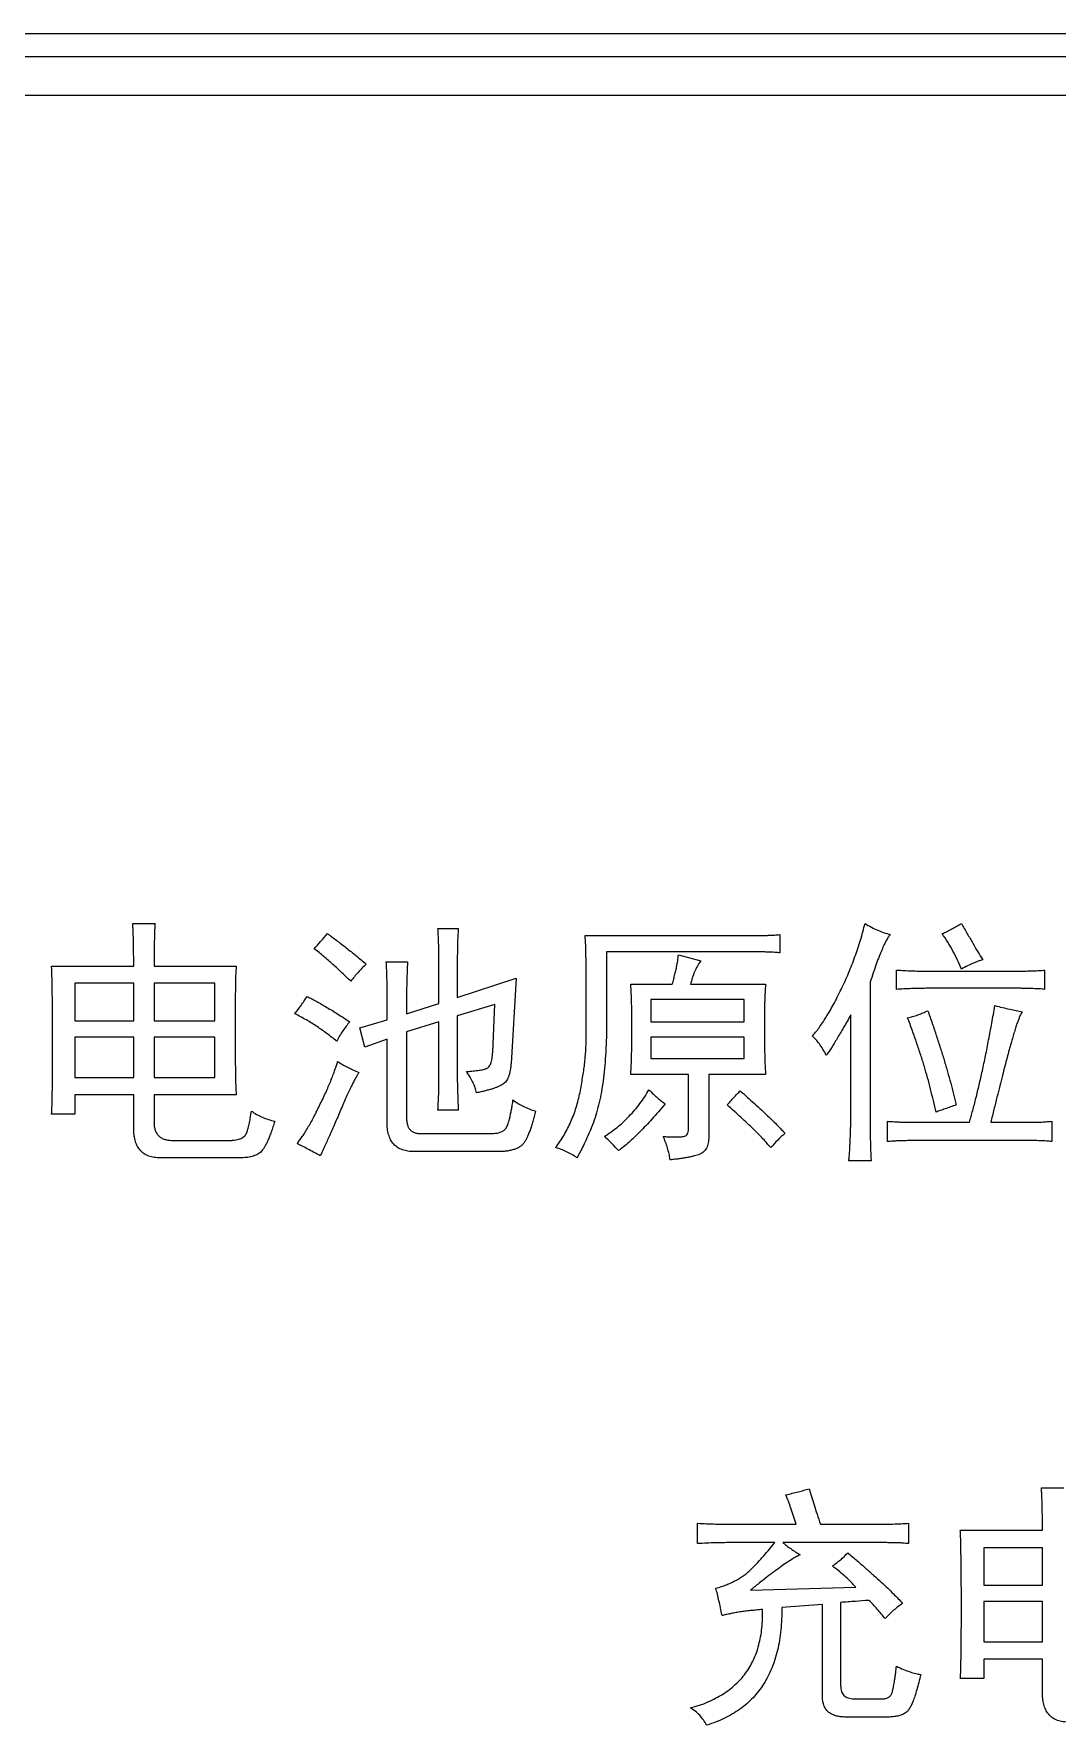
# Model space of a CAD drawing. Header units: millimetres. Extents: x 1359 to 3697, y -340 to 585.
# Drawn here: x 2844.2 to 2923.9, y 227.2 to 358.8 of the extents above; entities that cross this region are included whole.
import ezdxf

# ---------------------------------------------------------------- set-up
doc = ezdxf.new("R2010")
doc.units = ezdxf.units.MM

msp = doc.modelspace()

# ---------------------------------------------------------------- linework, layer by layer
at = {"color": 7, "linetype": 'Continuous', "lineweight": 25}
msp.add_line((3166.64, 358.83), (2708.38, 358.83), dxfattribs=at)
at = {"color": 1, "linetype": 'Continuous', "lineweight": 25}
for p, q in [((3155.71, 357.03), (2719.31, 357.03)), ((3155.71, 354.03), (2719.31, 354.03)), ((2851.93, 289.6), (2853.67, 289.6)), ((2875.69, 289.2), (2877.27, 289.2)), ((2887.14, 288.65), (2899.85, 288.65)), ((2902.3, 288.73), (2902.3, 287.31)), ((2899.85, 287.39), (2888.8, 287.39)), ((2888.8, 287.39), (2888.8, 280.68)), ((2894.4, 287.15), (2896.14, 286.68)), ((2845.61, 286.28), (2852.01, 286.28)), ((2853.59, 286.28), (2859.98, 286.28)), ((2871.67, 286.6), (2873.32, 286.6)), ((2875.77, 283.36), (2875.77, 286.6)), ((2877.19, 286.52), (2877.19, 283.84)), ((2887.22, 280.44), (2887.22, 286.2)), ((2911.38, 284.47), (2911.38, 285.97)), ((2913.67, 285.89), (2920.77, 285.89)), ((2922.9, 285.97), (2922.9, 284.47)), ((2852.01, 284.94), (2847.43, 284.94)), ((2847.43, 284.94), (2847.43, 282.02)), ((2852.01, 282.02), (2852.01, 284.94)), ((2858.32, 284.94), (2853.59, 284.94)), ((2853.59, 284.94), (2853.59, 282.02)), ((2858.32, 282.02), (2858.32, 284.94)), ((2877.19, 283.84), (2881.77, 285.34)), ((2881.77, 285.34), (2881.38, 278.7)), ((2890.69, 284.86), (2893.93, 284.86)), ((2895.35, 284.86), (2901.19, 284.86)), ((2909.32, 285.02), (2909.32, 274.99)), ((2920.69, 284.55), (2913.67, 284.55)), ((2871.74, 282.1), (2871.74, 283.99)), ((2873.24, 284.07), (2873.24, 282.57)), ((2873.24, 282.57), (2875.77, 283.36)), ((2880.11, 283.28), (2877.19, 282.42)), ((2879.96, 279.57), (2880.11, 283.28)), ((2899.53, 283.68), (2892.27, 283.68)), ((2892.27, 283.68), (2892.27, 281.94)), ((2899.53, 281.94), (2899.53, 283.68)), ((2847.43, 282.02), (2852.01, 282.02)), ((2853.59, 282.02), (2858.32, 282.02)), ((2869.61, 281.47), (2871.74, 282.1)), ((2875.77, 281.94), (2873.24, 281.15)), ((2875.77, 277.68), (2875.77, 281.94)), ((2877.19, 282.42), (2877.19, 277.68)), ((2890.77, 280.13), (2890.77, 282.73)), ((2892.27, 281.94), (2899.53, 281.94)), ((2901.11, 282.65), (2901.11, 280.2)), ((2907.82, 274.92), (2907.82, 282.49)), ((2852.01, 280.76), (2847.43, 280.76)), ((2847.43, 280.76), (2847.43, 277.6)), ((2852.01, 277.6), (2852.01, 280.76)), ((2858.32, 280.76), (2853.59, 280.76)), ((2853.59, 280.76), (2853.59, 277.6)), ((2858.32, 277.6), (2858.32, 280.76)), ((2870.01, 279.97), (2869.61, 281.47)), ((2871.74, 280.6), (2870.01, 279.97)), ((2871.74, 274.2), (2871.74, 280.6)), ((2873.24, 281.15), (2873.24, 274.44)), ((2899.53, 280.76), (2892.27, 280.76)), ((2892.27, 280.76), (2892.27, 279.1)), ((2899.53, 279.1), (2899.53, 280.76)), ((2892.27, 279.1), (2899.53, 279.1)), ((2895.19, 277.84), (2890.69, 277.84)), ((2895.19, 273.73), (2895.19, 277.84)), ((2901.19, 277.84), (2896.77, 277.84)), ((2896.77, 277.84), (2896.77, 273.02)), ((2847.43, 277.6), (2852.01, 277.6)), ((2853.59, 277.6), (2858.32, 277.6)), ((2852.01, 276.26), (2847.43, 276.26)), ((2847.43, 276.26), (2847.43, 274.76)), ((2852.01, 273.49), (2852.01, 276.26)), ((2859.98, 276.26), (2853.59, 276.26)), ((2853.59, 276.26), (2853.59, 274.13)), ((2847.43, 274.76), (2845.61, 274.76)), ((2877.27, 275.07), (2875.69, 275.07)), ((2910.67, 272.63), (2910.67, 274.2)), ((2913.19, 274.13), (2917.06, 274.13)), ((2918.72, 274.13), (2921.4, 274.13)), ((2923.46, 274.2), (2923.46, 272.63)), ((2855.09, 272.7), (2859.27, 272.7)), ((2874.67, 273.26), (2879.96, 273.26)), ((2921.4, 272.7), (2913.35, 272.7)), ((2860.38, 271.36), (2854.22, 271.36)), ((2880.27, 271.84), (2873.88, 271.84)), ((2909.4, 271.13), (2907.67, 271.13)), ((2922.67, 245.68), (2924.4, 245.68)), ((2895.9, 241.34), (2895.9, 242.92)), ((2898.67, 242.84), (2903.56, 242.84)), ((2905.46, 242.84), (2909.56, 242.84)), ((2912.32, 242.92), (2912.32, 241.34)), ((2916.35, 242.37), (2922.74, 242.37)), ((2901.9, 241.42), (2898.67, 241.42)), ((2909.64, 241.42), (2902.53, 241.42)), ((2922.74, 241.02), (2918.17, 241.02)), ((2918.17, 241.02), (2918.17, 238.1)), ((2922.74, 238.1), (2922.74, 241.02)), ((2900.01, 237.71), (2908.22, 237.94)), ((2918.17, 238.1), (2922.74, 238.1)), ((2905.61, 236.6), (2902.46, 236.37)), ((2905.61, 229.5), (2905.61, 236.6)), ((2907.03, 236.76), (2907.03, 230.29)), ((2922.74, 236.84), (2918.17, 236.84)), ((2918.17, 236.84), (2918.17, 233.68)), ((2922.74, 233.68), (2922.74, 236.84)), ((2918.17, 233.68), (2922.74, 233.68)), ((2918.17, 232.34), (2918.17, 230.84)), ((2922.74, 232.34), (2918.17, 232.34)), ((2922.74, 229.58), (2922.74, 232.34)), ((2918.17, 230.84), (2916.35, 230.84)), ((2908.06, 229.26), (2910.27, 229.26)), ((2910.74, 227.84), (2907.43, 227.84))]:
    msp.add_line(p, q, dxfattribs=at)
for points, knots in [([(2852.01, 286.28), (2852.01, 286.46), (2852.01, 286.79), (2852, 287.28), (2852, 287.74), (2851.99, 288.17), (2851.98, 288.57), (2851.97, 288.94), (2851.95, 289.28), (2851.93, 289.5), (2851.93, 289.6)], [0, 0, 0, 0, 0.156016, 0.303228, 0.441626, 0.571225, 0.692035, 0.803153, 0.906417, 1, 1, 1, 1]), ([(2853.67, 289.6), (2853.66, 289.51), (2853.65, 289.31), (2853.63, 289), (2853.62, 288.64), (2853.61, 288.24), (2853.6, 287.81), (2853.59, 287.34), (2853.59, 286.82), (2853.59, 286.47), (2853.59, 286.28)], [0, 0, 0, 0, 0.0830218, 0.1783616, 0.2859523, 0.4049958, 0.5354723, 0.6782728, 0.8334122, 1, 1, 1, 1]), ([(2904.82, 280.84), (2904.91, 280.93), (2905.1, 281.14), (2905.36, 281.49), (2905.63, 281.87), (2905.91, 282.31), (2906.19, 282.78), (2906.49, 283.3), (2906.78, 283.87), (2907.19, 284.68), (2907.66, 285.73), (2908.16, 287.01), (2908.59, 288.29), (2908.82, 289.17), (2908.93, 289.6)], [0, 0, 0, 0, 0.040588, 0.085029, 0.133688, 0.186417, 0.24303, 0.304245, 0.369822, 0.439547, 0.582327, 0.723025, 0.862022, 1, 1, 1, 1]), ([(2908.93, 289.6), (2909.1, 289.5), (2909.42, 289.3), (2909.92, 289.07), (2910.41, 288.87), (2910.74, 288.78), (2910.9, 288.73)], [0, 0, 0, 0, 0.271141, 0.526142, 0.768749, 1, 1, 1, 1]), ([(2914.93, 288.81), (2915.06, 288.86), (2915.32, 288.97), (2915.7, 289.17), (2916.07, 289.37), (2916.31, 289.52), (2916.43, 289.6)], [0, 0, 0, 0, 0.2491795, 0.4994692, 0.7491895, 1, 1, 1, 1]), ([(2916.43, 289.6), (2916.58, 289.33), (2916.88, 288.82), (2917.31, 288.08), (2917.7, 287.4), (2917.96, 286.96), (2918.09, 286.76)], [0, 0, 0, 0, 0.279858, 0.539881, 0.779626, 1, 1, 1, 1]), ([(2866.06, 287.63), (2866.23, 287.82), (2866.57, 288.21), (2866.91, 288.61), (2867.09, 288.81)], [0, 0, 0, 0, 0.482892, 1, 1, 1, 1]), ([(2867.09, 288.81), (2867.33, 288.63), (2867.82, 288.27), (2868.56, 287.7), (2869.32, 287.09), (2869.83, 286.66), (2870.09, 286.44)], [0, 0, 0, 0, 0.2340376, 0.4788075, 0.7339398, 1, 1, 1, 1]), ([(2875.77, 286.6), (2875.77, 287.04), (2875.76, 287.91), (2875.71, 288.78), (2875.69, 289.2)], [0, 0, 0, 0, 0.507066, 1, 1, 1, 1]), ([(2877.27, 289.2), (2877.26, 289.01), (2877.23, 288.6), (2877.21, 287.96), (2877.2, 287.26), (2877.19, 286.77), (2877.19, 286.52)], [0, 0, 0, 0, 0.217035, 0.455609, 0.716942, 1, 1, 1, 1]), ([(2887.22, 286.2), (2887.22, 286.34), (2887.22, 286.6), (2887.21, 286.97), (2887.21, 287.32), (2887.2, 287.64), (2887.19, 287.93), (2887.18, 288.19), (2887.16, 288.43), (2887.15, 288.58), (2887.14, 288.65)], [0, 0, 0, 0, 0.163541, 0.316357, 0.457237, 0.588596, 0.708064, 0.815606, 0.913754, 1, 1, 1, 1]), ([(2899.85, 288.65), (2899.99, 288.65), (2900.26, 288.65), (2900.64, 288.66), (2901, 288.66), (2901.32, 288.67), (2901.61, 288.68), (2901.87, 288.69), (2902.09, 288.71), (2902.23, 288.72), (2902.3, 288.73)], [0, 0, 0, 0, 0.170696, 0.328279, 0.472733, 0.604086, 0.722357, 0.828701, 0.920893, 1, 1, 1, 1]), ([(2910.9, 288.73), (2910.85, 288.67), (2910.73, 288.54), (2910.58, 288.27), (2910.41, 287.93), (2910.22, 287.5), (2910.01, 287), (2909.8, 286.41), (2909.56, 285.74), (2909.41, 285.27), (2909.32, 285.02)], [0, 0, 0, 0, 0.056928, 0.132441, 0.227345, 0.342035, 0.476066, 0.630911, 0.805309, 1, 1, 1, 1]), ([(2916.43, 286.05), (2916.33, 286.28), (2916.14, 286.76), (2915.78, 287.45), (2915.39, 288.15), (2915.08, 288.59), (2914.93, 288.81)], [0, 0, 0, 0, 0.243175, 0.490483, 0.742406, 1, 1, 1, 1]), ([(2868.9, 285.1), (2868.68, 285.32), (2868.22, 285.76), (2867.52, 286.41), (2866.8, 287.03), (2866.31, 287.43), (2866.06, 287.63)], [0, 0, 0, 0, 0.2494654, 0.4996814, 0.7492593, 1, 1, 1, 1]), ([(2893.93, 284.86), (2893.97, 285), (2894.04, 285.27), (2894.13, 285.64), (2894.22, 285.99), (2894.28, 286.29), (2894.33, 286.56), (2894.37, 286.79), (2894.39, 286.98), (2894.4, 287.1), (2894.4, 287.15)], [0, 0, 0, 0, 0.183515, 0.350959, 0.50115, 0.633861, 0.749669, 0.849622, 0.932481, 1, 1, 1, 1]), ([(2902.3, 287.31), (2902.24, 287.32), (2902.11, 287.33), (2901.9, 287.35), (2901.65, 287.36), (2901.36, 287.37), (2901.03, 287.38), (2900.67, 287.38), (2900.27, 287.39), (2900, 287.39), (2899.85, 287.39)], [0, 0, 0, 0, 0.071974, 0.159402, 0.262164, 0.379235, 0.511775, 0.659802, 0.822151, 1, 1, 1, 1]), ([(2845.69, 280.2), (2845.69, 280.39), (2845.69, 280.77), (2845.69, 281.31), (2845.69, 281.83), (2845.69, 282.32), (2845.68, 282.79), (2845.68, 283.23), (2845.68, 283.65), (2845.67, 284.04), (2845.67, 284.41), (2845.66, 284.75), (2845.65, 285.07), (2845.65, 285.36), (2845.64, 285.63), (2845.63, 285.87), (2845.62, 286.08), (2845.62, 286.22), (2845.61, 286.28)], [0, 0, 0, 0, 0.09378, 0.183232, 0.268356, 0.349634, 0.427064, 0.499685, 0.568458, 0.632909, 0.693513, 0.749789, 0.801738, 0.849839, 0.893627, 0.933089, 0.968707, 1, 1, 1, 1]), ([(2859.98, 286.28), (2859.98, 286.17), (2859.96, 285.92), (2859.94, 285.51), (2859.93, 285.01), (2859.92, 284.44), (2859.91, 283.79), (2859.91, 283.06), (2859.9, 282.25), (2859.9, 281.68), (2859.9, 281.39)], [0, 0, 0, 0, 0.068774, 0.15306, 0.254019, 0.3711, 0.504293, 0.653007, 0.818443, 1, 1, 1, 1]), ([(2870.09, 286.44), (2869.88, 286.23), (2869.46, 285.8), (2869.09, 285.33), (2868.9, 285.1)], [0, 0, 0, 0, 0.499064, 1, 1, 1, 1]), ([(2871.74, 283.99), (2871.74, 284.43), (2871.73, 285.3), (2871.69, 286.17), (2871.67, 286.6)], [0, 0, 0, 0, 0.507066, 1, 1, 1, 1]), ([(2873.32, 286.6), (2873.31, 286.35), (2873.29, 285.88), (2873.27, 285.21), (2873.25, 284.61), (2873.25, 284.24), (2873.24, 284.07)], [0, 0, 0, 0, 0.2964523, 0.562665, 0.7963994, 1, 1, 1, 1]), ([(2896.14, 286.68), (2896.05, 286.54), (2895.87, 286.27), (2895.66, 285.83), (2895.48, 285.36), (2895.39, 285.03), (2895.35, 284.86)], [0, 0, 0, 0, 0.24276, 0.48831, 0.741066, 1, 1, 1, 1]), ([(2911.38, 285.97), (2911.58, 285.96), (2911.98, 285.93), (2912.57, 285.91), (2913.13, 285.89), (2913.49, 285.89), (2913.67, 285.89)], [0, 0, 0, 0, 0.269713, 0.526432, 0.768994, 1, 1, 1, 1]), ([(2918.09, 286.76), (2917.97, 286.72), (2917.72, 286.65), (2917.34, 286.49), (2916.9, 286.29), (2916.59, 286.13), (2916.43, 286.05)], [0, 0, 0, 0, 0.195991, 0.429081, 0.696154, 1, 1, 1, 1]), ([(2920.77, 285.89), (2920.99, 285.89), (2921.41, 285.89), (2921.98, 285.91), (2922.47, 285.93), (2922.77, 285.95), (2922.9, 285.97)], [0, 0, 0, 0, 0.312431, 0.58246, 0.811556, 1, 1, 1, 1]), ([(2890.77, 282.73), (2890.77, 282.93), (2890.77, 283.32), (2890.75, 283.88), (2890.73, 284.39), (2890.7, 284.71), (2890.69, 284.86)], [0, 0, 0, 0, 0.285055, 0.54552, 0.784221, 1, 1, 1, 1]), ([(2901.19, 284.86), (2901.19, 284.8), (2901.17, 284.66), (2901.15, 284.45), (2901.15, 284.21), (2901.13, 283.95), (2901.12, 283.66), (2901.12, 283.34), (2901.11, 283.01), (2901.11, 282.77), (2901.11, 282.65)], [0, 0, 0, 0, 0.086254, 0.183039, 0.291521, 0.410561, 0.541437, 0.682848, 0.83615, 1, 1, 1, 1]), ([(2913.67, 284.55), (2913.29, 284.54), (2912.53, 284.53), (2911.76, 284.49), (2911.38, 284.47)], [0, 0, 0, 0, 0.491425, 1, 1, 1, 1]), ([(2922.9, 284.47), (2922.84, 284.47), (2922.7, 284.49), (2922.49, 284.51), (2922.25, 284.51), (2921.99, 284.53), (2921.7, 284.54), (2921.39, 284.54), (2921.05, 284.55), (2920.81, 284.55), (2920.69, 284.55)], [0, 0, 0, 0, 0.086254, 0.18304, 0.291521, 0.411882, 0.541437, 0.682848, 0.83615, 1, 1, 1, 1]), ([(2864.56, 282.57), (2864.72, 282.79), (2865.04, 283.23), (2865.35, 283.68), (2865.51, 283.92)], [0, 0, 0, 0, 0.49055, 1, 1, 1, 1]), ([(2865.51, 283.92), (2865.63, 283.85), (2865.88, 283.73), (2866.26, 283.52), (2866.65, 283.3), (2867.05, 283.06), (2867.48, 282.81), (2867.91, 282.53), (2868.37, 282.25), (2868.67, 282.04), (2868.82, 281.94)], [0, 0, 0, 0, 0.105675, 0.216463, 0.333127, 0.45496, 0.583409, 0.716422, 0.855703, 1, 1, 1, 1]), ([(2917.06, 274.13), (2917.15, 274.43), (2917.32, 275.05), (2917.58, 276.02), (2917.82, 277.05), (2918.07, 278.15), (2918.32, 279.32), (2918.56, 280.56), (2918.81, 281.86), (2918.96, 282.75), (2919.03, 283.2)], [0, 0, 0, 0, 0.100669, 0.208622, 0.323134, 0.444385, 0.572945, 0.708223, 0.850607, 1, 1, 1, 1]), ([(2919.03, 283.2), (2919.24, 283.15), (2919.62, 283.06), (2920.18, 282.93), (2920.69, 282.82), (2921.01, 282.76), (2921.17, 282.73)], [0, 0, 0, 0, 0.2867304, 0.5475457, 0.785997, 1, 1, 1, 1]), ([(2867.8, 280.44), (2867.55, 280.64), (2867.06, 281.03), (2866.28, 281.58), (2865.44, 282.1), (2864.86, 282.41), (2864.56, 282.57)], [0, 0, 0, 0, 0.240296, 0.48745, 0.740107, 1, 1, 1, 1]), ([(2868.82, 281.94), (2868.73, 281.83), (2868.54, 281.61), (2868.28, 281.25), (2868.03, 280.86), (2867.88, 280.58), (2867.8, 280.44)], [0, 0, 0, 0, 0.235009, 0.478808, 0.734491, 1, 1, 1, 1]), ([(2907.82, 282.49), (2907.73, 282.32), (2907.54, 281.99), (2907.27, 281.51), (2907.01, 281.06), (2906.76, 280.65), (2906.54, 280.27), (2906.32, 279.93), (2906.12, 279.62), (2905.99, 279.43), (2905.93, 279.34)], [0, 0, 0, 0, 0.160275, 0.310605, 0.451093, 0.580678, 0.701007, 0.810463, 0.910185, 1, 1, 1, 1]), ([(2912.24, 282.26), (2912.38, 282.29), (2912.64, 282.35), (2913.04, 282.47), (2913.43, 282.63), (2913.69, 282.75), (2913.82, 282.81)], [0, 0, 0, 0, 0.241831, 0.488266, 0.74106, 1, 1, 1, 1]), ([(2914.46, 274.92), (2914.32, 275.51), (2914.05, 276.71), (2913.64, 278.18), (2913.27, 279.37), (2912.96, 280.3), (2912.62, 281.27), (2912.37, 281.92), (2912.24, 282.26)], [0, 0, 0, 0, 0.240335, 0.477755, 0.598972, 0.726305, 0.860043, 1, 1, 1, 1]), ([(2913.82, 282.81), (2913.94, 282.48), (2914.17, 281.82), (2914.49, 280.85), (2914.8, 279.9), (2915.09, 278.97), (2915.35, 278.06), (2915.6, 277.18), (2915.83, 276.32), (2915.97, 275.75), (2916.03, 275.47)], [0, 0, 0, 0, 0.137181, 0.270977, 0.401524, 0.527998, 0.651146, 0.770997, 0.887306, 1, 1, 1, 1]), ([(2921.17, 282.73), (2921.14, 282.68), (2921.07, 282.58), (2920.98, 282.39), (2920.89, 282.15), (2920.78, 281.87), (2920.67, 281.54), (2920.55, 281.16), (2920.43, 280.74), (2920.29, 280.26), (2920.14, 279.73), (2919.98, 279.13), (2919.81, 278.47), (2919.62, 277.73), (2919.41, 276.93), (2919.2, 276.06), (2918.96, 275.11), (2918.8, 274.46), (2918.72, 274.13)], [0, 0, 0, 0, 0.018417, 0.041623, 0.070165, 0.103623, 0.142633, 0.186805, 0.235846, 0.290488, 0.351766, 0.420714, 0.497651, 0.582262, 0.674864, 0.77546, 0.883733, 1, 1, 1, 1]), ([(2859.9, 281.39), (2859.9, 281.1), (2859.9, 280.54), (2859.91, 279.73), (2859.91, 278.99), (2859.92, 278.31), (2859.93, 277.7), (2859.94, 277.16), (2859.96, 276.69), (2859.98, 276.39), (2859.98, 276.26)], [0, 0, 0, 0, 0.170336, 0.327573, 0.472278, 0.603886, 0.722402, 0.827819, 0.920171, 1, 1, 1, 1]), ([(2884.85, 272.15), (2884.96, 272.31), (2885.19, 272.63), (2885.51, 273.13), (2885.79, 273.64), (2886.04, 274.17), (2886.26, 274.72), (2886.46, 275.28), (2886.62, 275.86), (2886.75, 276.45), (2886.85, 277.03), (2886.95, 277.6), (2887.04, 278.13), (2887.1, 278.65), (2887.15, 279.13), (2887.19, 279.59), (2887.21, 280.02), (2887.22, 280.31), (2887.22, 280.44)], [0, 0, 0, 0, 0.067308, 0.134341, 0.201243, 0.268117, 0.335169, 0.402921, 0.471498, 0.540959, 0.609551, 0.674563, 0.736673, 0.795532, 0.851253, 0.903825, 0.953603, 1, 1, 1, 1]), ([(2888.8, 280.68), (2888.78, 280.31), (2888.75, 279.59), (2888.68, 278.56), (2888.58, 277.6), (2888.45, 276.71), (2888.3, 275.87), (2888.1, 275.07), (2887.86, 274.3), (2887.59, 273.59), (2887.3, 272.93), (2887.02, 272.33), (2886.77, 271.82), (2886.59, 271.51), (2886.51, 271.36)], [0, 0, 0, 0, 0.114314, 0.220953, 0.320602, 0.412804, 0.4999, 0.58437, 0.666704, 0.74689, 0.822054, 0.889453, 0.948467, 1, 1, 1, 1]), ([(2905.93, 279.34), (2905.84, 279.5), (2905.67, 279.8), (2905.39, 280.21), (2905.12, 280.56), (2904.92, 280.75), (2904.82, 280.84)], [0, 0, 0, 0, 0.295987, 0.559337, 0.793494, 1, 1, 1, 1]), ([(2845.61, 274.76), (2845.62, 274.8), (2845.62, 274.88), (2845.63, 275.03), (2845.64, 275.2), (2845.65, 275.4), (2845.65, 275.64), (2845.66, 275.9), (2845.67, 276.2), (2845.67, 276.52), (2845.68, 276.88), (2845.68, 277.26), (2845.68, 277.68), (2845.69, 278.13), (2845.69, 278.6), (2845.69, 279.11), (2845.69, 279.65), (2845.69, 280.02), (2845.69, 280.2)], [0, 0, 0, 0, 0.020991, 0.047335, 0.079573, 0.117172, 0.160116, 0.208962, 0.262636, 0.322749, 0.387691, 0.458528, 0.535269, 0.616839, 0.704313, 0.797152, 0.895893, 1, 1, 1, 1]), ([(2877.9, 278.07), (2878, 278.08), (2878.18, 278.09), (2878.44, 278.12), (2878.67, 278.14), (2878.88, 278.17), (2879.07, 278.2), (2879.23, 278.23), (2879.36, 278.27), (2879.48, 278.3), (2879.58, 278.36), (2879.67, 278.45), (2879.74, 278.57), (2879.8, 278.71), (2879.86, 278.88), (2879.9, 279.09), (2879.94, 279.32), (2879.95, 279.49), (2879.96, 279.57)], [0, 0, 0, 0, 0.094603, 0.181528, 0.25984, 0.329587, 0.3926, 0.44736, 0.493605, 0.532673, 0.568875, 0.608088, 0.653151, 0.7054, 0.765696, 0.834384, 0.913075, 1, 1, 1, 1]), ([(2890.69, 277.84), (2890.7, 278), (2890.73, 278.35), (2890.75, 278.9), (2890.77, 279.5), (2890.77, 279.91), (2890.77, 280.13)], [0, 0, 0, 0, 0.21747, 0.457586, 0.71798, 1, 1, 1, 1]), ([(2901.11, 280.2), (2901.11, 280), (2901.12, 279.59), (2901.13, 278.99), (2901.15, 278.4), (2901.18, 278.02), (2901.19, 277.84)], [0, 0, 0, 0, 0.262778, 0.515751, 0.762678, 1, 1, 1, 1]), ([(2864.72, 272.47), (2864.79, 272.55), (2864.93, 272.73), (2865.14, 273.02), (2865.35, 273.35), (2865.57, 273.72), (2865.81, 274.12), (2866.04, 274.56), (2866.29, 275.04), (2866.53, 275.55), (2866.78, 276.05), (2867, 276.54), (2867.2, 277), (2867.38, 277.43), (2867.54, 277.83), (2867.67, 278.2), (2867.78, 278.54), (2867.85, 278.76), (2867.88, 278.86)], [0, 0, 0, 0, 0.045322, 0.095379, 0.15051, 0.21022, 0.275121, 0.345254, 0.420098, 0.500051, 0.580017, 0.654906, 0.724902, 0.789861, 0.849966, 0.904713, 0.954923, 1, 1, 1, 1]), ([(2869.53, 277.99), (2869.49, 277.93), (2869.4, 277.78), (2869.26, 277.53), (2869.1, 277.24), (2868.93, 276.9), (2868.75, 276.51), (2868.55, 276.07), (2868.33, 275.59), (2868.11, 275.07), (2867.89, 274.54), (2867.66, 274.03), (2867.45, 273.55), (2867.25, 273.09), (2867.06, 272.66), (2866.87, 272.25), (2866.7, 271.88), (2866.59, 271.64), (2866.53, 271.52)], [0, 0, 0, 0, 0.033298, 0.073277, 0.119629, 0.173295, 0.233568, 0.300647, 0.374709, 0.455428, 0.537439, 0.615578, 0.689848, 0.760084, 0.826079, 0.88804, 0.946136, 1, 1, 1, 1]), ([(2867.88, 278.86), (2868, 278.78), (2868.25, 278.62), (2868.65, 278.4), (2869.08, 278.19), (2869.38, 278.06), (2869.53, 277.99)], [0, 0, 0, 0, 0.233339, 0.476395, 0.732452, 1, 1, 1, 1]), ([(2878.69, 276.42), (2878.66, 276.55), (2878.59, 276.83), (2878.42, 277.24), (2878.19, 277.66), (2878, 277.93), (2877.9, 278.07)], [0, 0, 0, 0, 0.2243497, 0.4639245, 0.7206909, 1, 1, 1, 1]), ([(2881.38, 278.7), (2881.37, 278.6), (2881.36, 278.41), (2881.31, 278.14), (2881.26, 277.89), (2881.18, 277.67), (2881.1, 277.48), (2881, 277.32), (2880.88, 277.18), (2880.74, 277.08), (2880.59, 276.99), (2880.4, 276.9), (2880.19, 276.82), (2879.95, 276.73), (2879.67, 276.65), (2879.37, 276.57), (2879.04, 276.49), (2878.81, 276.44), (2878.69, 276.42)], [0, 0, 0, 0, 0.07623, 0.146412, 0.20919, 0.266778, 0.319255, 0.367321, 0.411225, 0.453257, 0.497519, 0.548965, 0.606194, 0.671017, 0.742625, 0.821321, 0.907154, 1, 1, 1, 1]), ([(2875.69, 275.07), (2875.7, 275.31), (2875.73, 275.78), (2875.75, 276.46), (2875.77, 277.08), (2875.77, 277.49), (2875.77, 277.68)], [0, 0, 0, 0, 0.278509, 0.537779, 0.779012, 1, 1, 1, 1]), ([(2877.19, 277.68), (2877.19, 277.51), (2877.2, 277.13), (2877.21, 276.52), (2877.24, 275.83), (2877.26, 275.33), (2877.27, 275.07)], [0, 0, 0, 0, 0.19856, 0.431949, 0.699073, 1, 1, 1, 1]), ([(2888.64, 273.02), (2888.81, 273.13), (2889.15, 273.35), (2889.64, 273.73), (2890.12, 274.14), (2890.58, 274.6), (2891.02, 275.08), (2891.41, 275.58), (2891.79, 276.1), (2892, 276.47), (2892.11, 276.65)], [0, 0, 0, 0, 0.119685, 0.241369, 0.365918, 0.493438, 0.621525, 0.748665, 0.874312, 1, 1, 1, 1]), ([(2892.11, 276.65), (2892.23, 276.54), (2892.45, 276.32), (2892.77, 276.03), (2893.08, 275.77), (2893.28, 275.62), (2893.38, 275.55)], [0, 0, 0, 0, 0.286733, 0.547892, 0.786301, 1, 1, 1, 1]), ([(2898.19, 275.47), (2898.28, 275.57), (2898.46, 275.77), (2898.72, 276.06), (2898.97, 276.32), (2899.14, 276.49), (2899.22, 276.57)], [0, 0, 0, 0, 0.27186, 0.528442, 0.77112, 1, 1, 1, 1]), ([(2899.22, 276.57), (2899.44, 276.38), (2899.86, 276), (2900.45, 275.47), (2900.98, 274.98), (2901.45, 274.54), (2901.85, 274.15), (2902.19, 273.81), (2902.47, 273.52), (2902.62, 273.34), (2902.69, 273.26)], [0, 0, 0, 0, 0.183585, 0.35075, 0.500604, 0.633613, 0.750236, 0.850489, 0.933141, 1, 1, 1, 1]), ([(2879.96, 273.26), (2880.08, 273.26), (2880.3, 273.27), (2880.61, 273.36), (2880.86, 273.51), (2881.01, 273.69), (2881.1, 273.88), (2881.16, 274.05), (2881.23, 274.26), (2881.29, 274.51), (2881.35, 274.8), (2881.42, 275.12), (2881.48, 275.48), (2881.52, 275.73), (2881.53, 275.86)], [0, 0, 0, 0, 0.106275, 0.197348, 0.278667, 0.356986, 0.401688, 0.455785, 0.520355, 0.595362, 0.680983, 0.776815, 0.883413, 1, 1, 1, 1]), ([(2881.53, 275.86), (2881.66, 275.77), (2881.91, 275.59), (2882.33, 275.36), (2882.78, 275.16), (2883.11, 275.05), (2883.27, 274.99)], [0, 0, 0, 0, 0.233541, 0.477693, 0.731852, 1, 1, 1, 1]), ([(2893.38, 275.55), (2893.2, 275.34), (2892.86, 274.95), (2892.36, 274.38), (2891.88, 273.86), (2891.41, 273.39), (2890.97, 272.95), (2890.55, 272.56), (2890.14, 272.22), (2889.87, 272.01), (2889.74, 271.92)], [0, 0, 0, 0, 0.155916, 0.303224, 0.441125, 0.570095, 0.690632, 0.802425, 0.90522, 1, 1, 1, 1]), ([(2901.59, 272.15), (2901.49, 272.26), (2901.3, 272.49), (2900.98, 272.85), (2900.62, 273.22), (2900.22, 273.63), (2899.77, 274.05), (2899.28, 274.5), (2898.75, 274.98), (2898.38, 275.3), (2898.19, 275.47)], [0, 0, 0, 0, 0.090396, 0.190636, 0.300771, 0.420896, 0.550196, 0.690438, 0.840363, 1, 1, 1, 1]), ([(2916.03, 275.47), (2915.88, 275.42), (2915.59, 275.32), (2915.18, 275.18), (2914.8, 275.04), (2914.57, 274.96), (2914.46, 274.92)], [0, 0, 0, 0, 0.285746, 0.548293, 0.786019, 1, 1, 1, 1]), ([(2853.59, 274.13), (2853.59, 274.01), (2853.6, 273.8), (2853.67, 273.51), (2853.79, 273.26), (2853.96, 273.05), (2854.17, 272.89), (2854.44, 272.78), (2854.75, 272.72), (2854.97, 272.71), (2855.09, 272.7)], [0, 0, 0, 0, 0.141136, 0.266943, 0.380731, 0.489523, 0.600674, 0.720188, 0.851471, 1, 1, 1, 1]), ([(2859.27, 272.7), (2859.37, 272.71), (2859.56, 272.71), (2859.83, 272.73), (2860.07, 272.78), (2860.27, 272.83), (2860.44, 272.91), (2860.59, 273.01), (2860.7, 273.12), (2860.81, 273.31), (2860.89, 273.6), (2861, 273.99), (2861.09, 274.47), (2861.14, 274.81), (2861.17, 274.99)], [0, 0, 0, 0, 0.086877, 0.163973, 0.233426, 0.293995, 0.348699, 0.397337, 0.442085, 0.485174, 0.581984, 0.699566, 0.838788, 1, 1, 1, 1]), ([(2862.98, 274.2), (2862.94, 274.06), (2862.85, 273.78), (2862.72, 273.39), (2862.58, 273.04), (2862.46, 272.72), (2862.33, 272.45), (2862.21, 272.22), (2862.08, 272.03), (2861.96, 271.87), (2861.83, 271.75), (2861.68, 271.64), (2861.51, 271.56), (2861.32, 271.49), (2861.11, 271.43), (2860.88, 271.39), (2860.64, 271.37), (2860.47, 271.36), (2860.38, 271.36)], [0, 0, 0, 0, 0.106392, 0.204109, 0.291917, 0.371184, 0.441056, 0.502356, 0.555379, 0.600213, 0.641418, 0.684189, 0.728321, 0.775153, 0.82551, 0.879805, 0.937618, 1, 1, 1, 1]), ([(2861.17, 274.99), (2861.3, 274.91), (2861.57, 274.73), (2862.02, 274.51), (2862.49, 274.33), (2862.81, 274.25), (2862.98, 274.2)], [0, 0, 0, 0, 0.24276, 0.48831, 0.741066, 1, 1, 1, 1]), ([(2873.88, 271.84), (2873.79, 271.84), (2873.61, 271.84), (2873.36, 271.87), (2873.13, 271.91), (2872.92, 271.98), (2872.72, 272.06), (2872.54, 272.17), (2872.38, 272.28), (2872.24, 272.43), (2872.11, 272.58), (2872, 272.76), (2871.92, 272.96), (2871.84, 273.17), (2871.79, 273.4), (2871.75, 273.65), (2871.74, 273.92), (2871.74, 274.11), (2871.74, 274.2)], [0, 0, 0, 0, 0.072273, 0.140998, 0.204826, 0.26558, 0.323221, 0.379045, 0.433499, 0.487382, 0.541557, 0.597098, 0.655369, 0.716619, 0.780935, 0.849075, 0.92221, 1, 1, 1, 1]), ([(2873.24, 274.44), (2873.25, 274.34), (2873.26, 274.14), (2873.32, 273.87), (2873.43, 273.64), (2873.59, 273.46), (2873.8, 273.34), (2874.05, 273.26), (2874.35, 273.23), (2874.55, 273.25), (2874.67, 273.26)], [0, 0, 0, 0, 0.144024, 0.268385, 0.381239, 0.487694, 0.596119, 0.713273, 0.846834, 1, 1, 1, 1]), ([(2883.27, 274.99), (2883.24, 274.85), (2883.18, 274.59), (2883.07, 274.2), (2882.97, 273.84), (2882.86, 273.52), (2882.75, 273.23), (2882.64, 272.97), (2882.53, 272.75), (2882.41, 272.55), (2882.27, 272.37), (2882.09, 272.23), (2881.88, 272.1), (2881.63, 272.01), (2881.34, 271.93), (2881.01, 271.87), (2880.65, 271.84), (2880.4, 271.84), (2880.27, 271.84)], [0, 0, 0, 0, 0.0870001, 0.1678296, 0.2425511, 0.3112438, 0.3737998, 0.4313139, 0.4824021, 0.5280814, 0.5718094, 0.6172041, 0.666541, 0.7207274, 0.780894, 0.8469663, 0.9200595, 1, 1, 1, 1]), ([(2907.67, 271.13), (2907.68, 271.25), (2907.71, 271.51), (2907.74, 271.9), (2907.76, 272.33), (2907.78, 272.79), (2907.8, 273.28), (2907.82, 273.8), (2907.82, 274.35), (2907.82, 274.72), (2907.82, 274.92)], [0, 0, 0, 0, 0.0983745, 0.2035151, 0.3170019, 0.4381025, 0.5668717, 0.7033181, 0.8481946, 1, 1, 1, 1]), ([(2909.32, 274.99), (2909.32, 274.79), (2909.32, 274.39), (2909.33, 273.82), (2909.33, 273.28), (2909.34, 272.78), (2909.36, 272.31), (2909.37, 271.88), (2909.38, 271.49), (2909.4, 271.24), (2909.4, 271.13)], [0, 0, 0, 0, 0.158678, 0.3075407, 0.446581, 0.5765656, 0.6967455, 0.8071058, 0.9084589, 1, 1, 1, 1]), ([(2910.67, 274.2), (2910.73, 274.2), (2910.87, 274.19), (2911.1, 274.17), (2911.36, 274.16), (2911.66, 274.14), (2912, 274.14), (2912.36, 274.13), (2912.77, 274.12), (2913.05, 274.12), (2913.19, 274.13)], [0, 0, 0, 0, 0.07779, 0.168258, 0.272439, 0.390484, 0.522362, 0.66809, 0.827693, 1, 1, 1, 1]), ([(2921.4, 274.13), (2921.52, 274.12), (2921.75, 274.12), (2922.08, 274.13), (2922.38, 274.14), (2922.66, 274.14), (2922.9, 274.16), (2923.11, 274.17), (2923.29, 274.19), (2923.4, 274.2), (2923.46, 274.2)], [0, 0, 0, 0, 0.174984, 0.335766, 0.482325, 0.614698, 0.732914, 0.835501, 0.925532, 1, 1, 1, 1]), ([(2854.22, 271.36), (2854.13, 271.36), (2853.97, 271.36), (2853.72, 271.37), (2853.49, 271.41), (2853.28, 271.46), (2853.09, 271.53), (2852.91, 271.62), (2852.74, 271.73), (2852.6, 271.85), (2852.47, 272), (2852.35, 272.16), (2852.25, 272.34), (2852.17, 272.53), (2852.11, 272.75), (2852.06, 272.98), (2852.02, 273.23), (2852.01, 273.41), (2852.01, 273.49)], [0, 0, 0, 0, 0.073003, 0.141983, 0.207451, 0.269019, 0.327568, 0.383961, 0.439189, 0.493897, 0.547915, 0.603849, 0.661783, 0.722023, 0.785272, 0.852309, 0.924344, 1, 1, 1, 1]), ([(2866.53, 271.52), (2866.37, 271.61), (2866.05, 271.78), (2865.58, 272.03), (2865.14, 272.26), (2864.85, 272.4), (2864.72, 272.47)], [0, 0, 0, 0, 0.275279, 0.535191, 0.7759, 1, 1, 1, 1]), ([(2889.74, 271.92), (2889.58, 272.1), (2889.23, 272.49), (2888.84, 272.84), (2888.64, 273.02)], [0, 0, 0, 0, 0.482825, 1, 1, 1, 1]), ([(2893.22, 273.02), (2893.34, 273.01), (2893.56, 273), (2893.88, 272.99), (2894.15, 272.99), (2894.39, 272.99), (2894.59, 272.99), (2894.74, 273.01), (2894.86, 273.03), (2894.97, 273.06), (2895.07, 273.15), (2895.15, 273.3), (2895.19, 273.5), (2895.19, 273.65), (2895.19, 273.73)], [0, 0, 0, 0, 0.142356, 0.269311, 0.380966, 0.476152, 0.554916, 0.618641, 0.667515, 0.700957, 0.755125, 0.81927, 0.899948, 1, 1, 1, 1]), ([(2893.77, 271.2), (2893.74, 271.36), (2893.68, 271.67), (2893.56, 272.13), (2893.41, 272.58), (2893.28, 272.87), (2893.22, 273.02)], [0, 0, 0, 0, 0.2506959, 0.5003965, 0.7506258, 1, 1, 1, 1]), ([(2896.77, 273.02), (2896.77, 272.93), (2896.76, 272.76), (2896.73, 272.53), (2896.68, 272.31), (2896.6, 272.12), (2896.5, 271.96), (2896.37, 271.82), (2896.23, 271.71), (2896.06, 271.63), (2895.86, 271.56), (2895.64, 271.51), (2895.4, 271.44), (2895.12, 271.39), (2894.82, 271.34), (2894.5, 271.29), (2894.14, 271.24), (2893.9, 271.22), (2893.77, 271.2)], [0, 0, 0, 0, 0.065926, 0.125746, 0.180946, 0.231105, 0.278423, 0.324006, 0.368939, 0.415412, 0.465869, 0.522864, 0.586226, 0.655689, 0.732206, 0.814999, 0.904317, 1, 1, 1, 1]), ([(2902.69, 273.26), (2902.5, 273.09), (2902.12, 272.74), (2901.77, 272.35), (2901.59, 272.15)], [0, 0, 0, 0, 0.481507, 1, 1, 1, 1]), ([(2913.35, 272.7), (2913.19, 272.71), (2912.89, 272.71), (2912.45, 272.7), (2912.06, 272.69), (2911.7, 272.69), (2911.39, 272.67), (2911.11, 272.66), (2910.88, 272.64), (2910.73, 272.63), (2910.67, 272.63)], [0, 0, 0, 0, 0.176334, 0.338531, 0.485492, 0.617238, 0.734875, 0.838372, 0.92678, 1, 1, 1, 1]), ([(2923.46, 272.63), (2923.32, 272.64), (2923.03, 272.67), (2922.56, 272.69), (2922.01, 272.7), (2921.61, 272.7), (2921.4, 272.7)], [0, 0, 0, 0, 0.192845, 0.423631, 0.692647, 1, 1, 1, 1]), ([(2886.51, 271.36), (2886.38, 271.45), (2886.12, 271.62), (2885.7, 271.84), (2885.28, 272.02), (2884.99, 272.11), (2884.85, 272.15)], [0, 0, 0, 0, 0.2580559, 0.5090211, 0.7554109, 1, 1, 1, 1]), ([(2902.77, 245.13), (2902.94, 245.17), (2903.26, 245.25), (2903.73, 245.36), (2904.17, 245.48), (2904.45, 245.56), (2904.59, 245.6)], [0, 0, 0, 0, 0.272444, 0.530897, 0.773161, 1, 1, 1, 1]), ([(2903.56, 242.84), (2903.49, 243.05), (2903.37, 243.47), (2903.17, 244.07), (2902.98, 244.62), (2902.84, 244.96), (2902.77, 245.13)], [0, 0, 0, 0, 0.279058, 0.538197, 0.779473, 1, 1, 1, 1]), ([(2904.59, 245.6), (2904.64, 245.41), (2904.76, 244.99), (2904.97, 244.33), (2905.2, 243.61), (2905.37, 243.1), (2905.46, 242.84)], [0, 0, 0, 0, 0.211459, 0.44806, 0.711106, 1, 1, 1, 1]), ([(2922.74, 242.37), (2922.75, 242.54), (2922.75, 242.87), (2922.74, 243.36), (2922.73, 243.82), (2922.73, 244.25), (2922.71, 244.65), (2922.7, 245.02), (2922.68, 245.36), (2922.67, 245.58), (2922.67, 245.68)], [0, 0, 0, 0, 0.156016, 0.303228, 0.441626, 0.571225, 0.692035, 0.803153, 0.906417, 1, 1, 1, 1]), ([(2895.9, 242.92), (2896.37, 242.9), (2897.29, 242.85), (2898.21, 242.84), (2898.67, 242.84)], [0, 0, 0, 0, 0.507068, 1, 1, 1, 1]), ([(2909.56, 242.84), (2909.83, 242.84), (2910.33, 242.84), (2911.06, 242.86), (2911.71, 242.88), (2912.13, 242.91), (2912.32, 242.92)], [0, 0, 0, 0, 0.2876685, 0.5500006, 0.7870487, 1, 1, 1, 1]), ([(2916.43, 236.29), (2916.43, 236.48), (2916.43, 236.85), (2916.43, 237.39), (2916.43, 237.91), (2916.42, 238.4), (2916.42, 238.87), (2916.42, 239.32), (2916.42, 239.73), (2916.41, 240.13), (2916.4, 240.49), (2916.4, 240.84), (2916.39, 241.15), (2916.39, 241.44), (2916.38, 241.71), (2916.37, 241.95), (2916.36, 242.17), (2916.35, 242.3), (2916.35, 242.37)], [0, 0, 0, 0, 0.09378, 0.183232, 0.268356, 0.349634, 0.427064, 0.499685, 0.568458, 0.632909, 0.693513, 0.749789, 0.801738, 0.849839, 0.893627, 0.933089, 0.968707, 1, 1, 1, 1]), ([(2898.67, 241.42), (2898.21, 241.41), (2897.29, 241.41), (2896.37, 241.36), (2895.9, 241.34)], [0, 0, 0, 0, 0.492932, 1, 1, 1, 1]), ([(2897.32, 237.87), (2897.47, 237.91), (2897.74, 237.98), (2898.14, 238.13), (2898.52, 238.29), (2898.88, 238.47), (2899.22, 238.67), (2899.53, 238.88), (2899.82, 239.11), (2900.17, 239.44), (2900.58, 239.87), (2901.05, 240.38), (2901.49, 240.9), (2901.77, 241.25), (2901.9, 241.42)], [0, 0, 0, 0, 0.074677, 0.1466864, 0.2159291, 0.283278, 0.3489945, 0.4125439, 0.4750821, 0.5369283, 0.6577493, 0.7751624, 0.8893438, 1, 1, 1, 1]), ([(2902.53, 241.42), (2902.63, 241.34), (2902.83, 241.17), (2903.15, 240.94), (2903.5, 240.7), (2903.75, 240.55), (2903.88, 240.47)], [0, 0, 0, 0, 0.228806, 0.470256, 0.727669, 1, 1, 1, 1]), ([(2912.32, 241.34), (2912.25, 241.34), (2912.1, 241.36), (2911.85, 241.38), (2911.56, 241.39), (2911.25, 241.4), (2910.89, 241.41), (2910.51, 241.41), (2910.08, 241.42), (2909.79, 241.42), (2909.64, 241.42)], [0, 0, 0, 0, 0.07973, 0.1735704, 0.2792467, 0.3979754, 0.5286388, 0.6734285, 0.8301907, 1, 1, 1, 1]), ([(2903.88, 240.47), (2903.78, 240.42), (2903.57, 240.32), (2903.23, 240.11), (2902.83, 239.85), (2902.37, 239.53), (2901.86, 239.15), (2901.29, 238.73), (2900.67, 238.24), (2900.23, 237.89), (2900.01, 237.71)], [0, 0, 0, 0, 0.067017, 0.150747, 0.251075, 0.367091, 0.500241, 0.650209, 0.81691, 1, 1, 1, 1]), ([(2906.4, 239.6), (2906.53, 239.69), (2906.76, 239.86), (2907.08, 240.12), (2907.36, 240.37), (2907.51, 240.55), (2907.59, 240.63)], [0, 0, 0, 0, 0.2929449, 0.5548278, 0.7905621, 1, 1, 1, 1]), ([(2908.22, 237.94), (2908.1, 238.07), (2907.86, 238.34), (2907.43, 238.73), (2906.95, 239.16), (2906.59, 239.45), (2906.4, 239.6)], [0, 0, 0, 0, 0.207563, 0.441996, 0.706289, 1, 1, 1, 1]), ([(2907.59, 240.63), (2907.83, 240.42), (2908.31, 240.01), (2908.99, 239.42), (2909.61, 238.87), (2910.18, 238.36), (2910.68, 237.88), (2911.12, 237.45), (2911.51, 237.06), (2911.74, 236.8), (2911.85, 236.68)], [0, 0, 0, 0, 0.167299, 0.322381, 0.465591, 0.596578, 0.715405, 0.822097, 0.917051, 1, 1, 1, 1]), ([(2897.8, 235.73), (2897.76, 235.94), (2897.68, 236.33), (2897.57, 236.88), (2897.45, 237.39), (2897.36, 237.71), (2897.32, 237.87)], [0, 0, 0, 0, 0.283825, 0.543769, 0.783097, 1, 1, 1, 1]), ([(2909.24, 236.92), (2908.89, 236.89), (2908.15, 236.84), (2907.42, 236.79), (2907.03, 236.76)], [0, 0, 0, 0, 0.482892, 1, 1, 1, 1]), ([(2910.51, 235.5), (2910.3, 235.75), (2909.9, 236.24), (2909.46, 236.7), (2909.24, 236.92)], [0, 0, 0, 0, 0.516079, 1, 1, 1, 1]), ([(2895.35, 228.55), (2895.58, 228.62), (2896.04, 228.75), (2896.69, 229), (2897.3, 229.29), (2897.86, 229.61), (2898.37, 229.97), (2898.84, 230.36), (2899.27, 230.78), (2899.64, 231.25), (2899.97, 231.75), (2900.25, 232.28), (2900.49, 232.85), (2900.67, 233.45), (2900.82, 234.09), (2900.91, 234.77), (2900.96, 235.48), (2900.96, 235.96), (2900.96, 236.21)], [0, 0, 0, 0, 0.070182, 0.137382, 0.201871, 0.263796, 0.323865, 0.382235, 0.439978, 0.497236, 0.554325, 0.612266, 0.671356, 0.732097, 0.794739, 0.860166, 0.928477, 1, 1, 1, 1]), ([(2902.46, 236.37), (2902.45, 236.07), (2902.45, 235.48), (2902.39, 234.63), (2902.28, 233.82), (2902.13, 233.05), (2901.93, 232.32), (2901.68, 231.64), (2901.39, 231), (2901.04, 230.4), (2900.66, 229.85), (2900.22, 229.34), (2899.73, 228.87), (2899.2, 228.45), (2898.62, 228.07), (2898, 227.74), (2897.33, 227.44), (2896.85, 227.29), (2896.61, 227.21)], [0, 0, 0, 0, 0.075924, 0.148534, 0.217863, 0.284178, 0.348039, 0.409251, 0.468856, 0.526983, 0.584316, 0.640959, 0.697805, 0.755185, 0.81374, 0.873674, 0.935665, 1, 1, 1, 1]), ([(2900.96, 236.21), (2900.79, 236.19), (2900.48, 236.17), (2900.02, 236.12), (2899.59, 236.07), (2899.19, 236.02), (2898.8, 235.95), (2898.44, 235.89), (2898.11, 235.81), (2897.9, 235.76), (2897.8, 235.73)], [0, 0, 0, 0, 0.151438, 0.294851, 0.430289, 0.559495, 0.680072, 0.794343, 0.901076, 1, 1, 1, 1]), ([(2911.85, 236.68), (2911.73, 236.6), (2911.49, 236.43), (2911.15, 236.15), (2910.82, 235.84), (2910.61, 235.61), (2910.51, 235.5)], [0, 0, 0, 0, 0.240569, 0.485924, 0.739506, 1, 1, 1, 1]), ([(2916.35, 230.84), (2916.35, 230.88), (2916.36, 230.96), (2916.37, 231.11), (2916.38, 231.28), (2916.39, 231.49), (2916.39, 231.72), (2916.4, 231.99), (2916.4, 232.28), (2916.41, 232.61), (2916.42, 232.96), (2916.42, 233.35), (2916.42, 233.76), (2916.42, 234.21), (2916.43, 234.68), (2916.43, 235.19), (2916.43, 235.73), (2916.43, 236.1), (2916.43, 236.29)], [0, 0, 0, 0, 0.020991, 0.047335, 0.079573, 0.117172, 0.160116, 0.208962, 0.262636, 0.322749, 0.387691, 0.458528, 0.535269, 0.616839, 0.704313, 0.797152, 0.895893, 1, 1, 1, 1]), ([(2910.27, 229.26), (2910.32, 229.26), (2910.42, 229.26), (2910.55, 229.29), (2910.68, 229.34), (2910.79, 229.39), (2910.88, 229.47), (2910.96, 229.57), (2911.02, 229.69), (2911.07, 229.82), (2911.1, 229.97), (2911.14, 230.15), (2911.18, 230.36), (2911.22, 230.59), (2911.26, 230.85), (2911.3, 231.14), (2911.34, 231.45), (2911.36, 231.67), (2911.38, 231.79)], [0, 0, 0, 0, 0.049022, 0.094941, 0.136833, 0.17635, 0.216526, 0.25609, 0.298593, 0.343518, 0.394951, 0.455006, 0.524267, 0.601254, 0.687561, 0.783503, 0.886931, 1, 1, 1, 1]), ([(2911.38, 231.79), (2911.56, 231.7), (2911.91, 231.54), (2912.42, 231.36), (2912.86, 231.22), (2913.14, 231.18), (2913.27, 231.15)], [0, 0, 0, 0, 0.305721, 0.573441, 0.804282, 1, 1, 1, 1]), ([(2913.27, 231.15), (2913.22, 230.94), (2913.12, 230.54), (2912.97, 229.98), (2912.82, 229.5), (2912.67, 229.08), (2912.53, 228.74), (2912.38, 228.48), (2912.25, 228.28), (2912.05, 228.12), (2911.79, 228.01), (2911.47, 227.91), (2911.12, 227.85), (2910.87, 227.84), (2910.74, 227.84)], [0, 0, 0, 0, 0.140239, 0.264381, 0.374072, 0.467515, 0.546733, 0.611301, 0.661975, 0.701159, 0.770454, 0.84206, 0.918354, 1, 1, 1, 1]), ([(2907.43, 227.84), (2907.29, 227.84), (2907.02, 227.85), (2906.64, 227.93), (2906.32, 228.06), (2906.06, 228.24), (2905.85, 228.48), (2905.71, 228.78), (2905.63, 229.12), (2905.62, 229.37), (2905.61, 229.5)], [0, 0, 0, 0, 0.151886, 0.285474, 0.405046, 0.516822, 0.625054, 0.738362, 0.86151, 1, 1, 1, 1]), ([(2907.03, 230.29), (2907.04, 230.21), (2907.04, 230.05), (2907.09, 229.84), (2907.17, 229.66), (2907.29, 229.51), (2907.43, 229.39), (2907.62, 229.32), (2907.83, 229.27), (2907.98, 229.26), (2908.06, 229.26)], [0, 0, 0, 0, 0.144353, 0.274346, 0.389957, 0.5, 0.610043, 0.725654, 0.855647, 1, 1, 1, 1]), ([(2924.96, 227.44), (2924.87, 227.44), (2924.7, 227.44), (2924.46, 227.45), (2924.23, 227.49), (2924.02, 227.54), (2923.82, 227.62), (2923.64, 227.7), (2923.48, 227.81), (2923.33, 227.94), (2923.2, 228.08), (2923.09, 228.24), (2922.99, 228.42), (2922.91, 228.62), (2922.84, 228.83), (2922.79, 229.06), (2922.76, 229.31), (2922.75, 229.49), (2922.74, 229.58)], [0, 0, 0, 0, 0.073003, 0.141983, 0.207451, 0.269019, 0.327568, 0.383961, 0.439189, 0.493897, 0.547915, 0.603849, 0.661783, 0.722023, 0.785272, 0.852309, 0.924344, 1, 1, 1, 1]), ([(2896.61, 227.21), (2896.53, 227.35), (2896.37, 227.62), (2896.07, 227.98), (2895.73, 228.3), (2895.48, 228.47), (2895.35, 228.55)], [0, 0, 0, 0, 0.259391, 0.509046, 0.755448, 1, 1, 1, 1])]:
    msp.add_open_spline(points, degree=3, knots=knots, dxfattribs=at)

doc.saveas('drawing.dxf')
